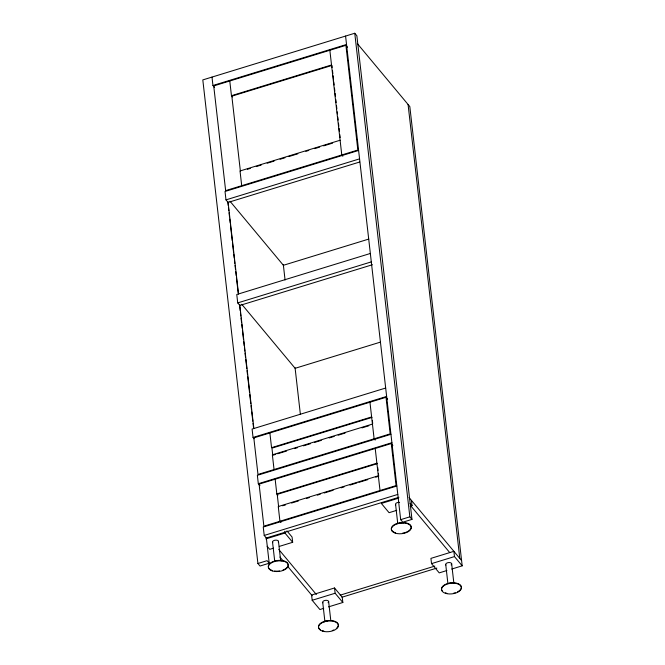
<?xml version="1.0" encoding="UTF-8"?>
<svg xmlns="http://www.w3.org/2000/svg" width="665" height="665" viewBox="0 0 665 665"><rect width="100%" height="100%" fill="white"/><g stroke="black" fill="none" stroke-linecap="round" stroke-linejoin="round"><path stroke-width="1" d="M345.576 36.068L400.671 519.656L402.791 522.2L411.968 519.382L356.872 35.794L354.753 33.25L202.808 79.908L257.912 563.496L260.032 566.04L269.209 563.213L266.274 537.436M211.994 77.09L212.95 85.502L346.531 44.48M345.916 45.32L213.714 85.918L225.643 190.622L357.845 150.032L345.916 45.32L347.504 47.232M229.774 80.989L231.453 95.702L331.527 64.971M340.098 140.24L240.032 170.972L241.703 185.693M247.347 169.309L250.323 168.395M256.266 166.566L261.22 165.045M267.164 163.224L274.105 161.088M280.048 159.268L285.002 157.746M288.967 156.524L297.878 153.79M305.809 151.354L308.784 150.44M314.728 148.619L319.682 147.098M323.639 145.876L332.558 143.141M358.601 150.448L225.019 191.47L225.984 199.874L228.103 202.418L359.707 162.011M225.984 199.874L359.566 158.86M368.784 239.068L283.39 265.293L230.007 201.237M370.347 253.473L236.765 294.495L237.721 302.899L239.841 305.443L372.433 264.728M237.721 302.899L371.303 261.885M380.521 342.093L295.135 368.31L241.744 304.262M385.675 388.036L252.093 429.058L253.049 437.462L254.113 438.734M253.049 437.462L386.631 396.448M386.016 397.288L253.814 437.886L257.978 474.469L390.18 433.871L386.016 397.288L387.604 399.191M371.627 416.938L271.553 447.67L269.882 432.948M372.009 417.404L271.943 448.127L272.758 455.276L275.726 454.37M372.442 424.087L272.367 454.818L274.047 469.532M277.712 453.754L286.623 451.02M294.553 448.584L297.529 447.67M303.473 445.849L310.405 443.721M314.37 442.499L321.303 440.371M329.233 437.936L334.187 436.415M338.144 435.201L345.085 433.073M361.926 427.894L368.867 425.766M390.945 434.295L257.363 475.309L258.319 483.721L259.915 485.625M258.319 483.721L391.901 442.699M391.286 443.547L259.084 484.137L263.872 526.19L396.074 485.591L391.286 443.547L392.874 445.45M275.152 479.207L276.823 493.92L376.897 463.197M377.279 463.655L277.214 494.386L278.652 507.004M378.335 475.808L278.261 506.539L279.94 521.26L280.996 522.532M282.608 505.782L285.584 504.868M291.528 503.048L298.46 500.92M306.39 498.484L309.366 497.57M317.288 495.134L320.264 494.22M324.229 493.006L333.14 490.271M341.07 487.836L344.038 486.921M349.99 485.093L356.922 482.965M358.901 482.358L367.82 479.623M375.75 477.187L378.718 476.273L378.385 473.364M396.839 486.015L263.257 527.029L264.213 535.441L266.332 537.985L398.925 497.27M264.213 535.441L397.795 494.428M265.834 538.924L284.961 533.047L292.675 542.299L279.283 546.406M398.576 498.16L381.361 503.447L389.075 512.698L396.722 510.346M273.548 548.168L269.724 549.348L267.147 546.264M410.114 506.24L412.026 505.649L411.427 500.396M257.912 563.496L267.089 560.67L269.209 563.213M400.671 519.656L409.848 516.838L411.968 519.382M328.493 606.887L342.841 602.482L342.242 597.228L334.528 587.976L311.577 595.025L312.176 600.279L319.89 609.531L323.714 608.359M312.176 600.279L335.127 593.238L342.841 602.482M454.478 556.588L453.879 551.327L430.928 558.376L431.527 563.629L454.478 556.588L462.192 565.832L451.668 569.065M340.222 595.142L434.819 566.098M341.96 597.228L436.83 568.093M446.888 570.528L439.241 572.881L431.527 563.629M357.329 43.599L409.815 106.566L462.192 565.832M342.841 156.233L341.777 154.962L329.848 50.257M231.453 95.702L232.517 96.974M212.95 85.502L214.537 87.406M375.176 440.08L374.121 438.809L369.948 402.217M409.05 497.536L461.593 560.578M410.097 503.339L412.026 505.649M410.845 505.924L449.731 552.582M276.823 493.92L277.887 495.192M286.931 530.878L292.076 537.037L292.675 542.299M278.785 549.456L316.357 594.527M279.923 557.054L283.224 561.002M287.837 566.538L312.226 595.798M408.077 104.488L459.798 558.425M451.643 563.671L453.838 582.922M445.75 564.668L447.819 582.897M354.753 33.25L409.848 516.838M395.584 504.477L397.77 523.729M332.143 67.498L331.91 65.436L231.836 96.167L240.414 171.437M332.5 70.59L332.849 73.682M333.082 75.744L333.556 79.875M333.788 81.936L334.146 85.029M334.495 88.121L334.844 91.213M335.085 93.275L335.434 96.367M335.783 99.459L336.141 102.551M336.49 105.652L336.847 108.744M337.197 111.836L337.429 113.898M337.787 116.99L338.136 120.082M338.493 123.175L338.842 126.267M339.075 128.337L339.433 131.429M339.782 134.521L340.131 137.613M372.358 420.463L372.708 423.53M377.728 467.537L378.053 470.446M375.218 448.476L380.014 490.529M334.528 587.976L335.127 593.238M328.618 601.451L330.813 620.703M322.725 602.44L324.803 620.678M283.307 264.529L285.069 280.007M295.06 367.695L300.347 414.12M284.761 531.293L284.961 533.047M278.452 541.268L280.647 560.512M272.559 542.258L274.753 561.501M228.095 202.335L238.544 294.105M239.724 304.412L253.822 428.144M227.754 201.437L228.22 205.568M228.461 207.63L228.81 210.722M229.043 212.792L229.516 216.915M229.749 218.976L230.223 223.107M230.456 225.169L232.218 240.647M232.451 242.708L233.515 251.993M233.748 254.055L234.221 258.186M234.454 260.248L234.803 263.34M235.044 265.401L235.51 269.533M235.743 271.594L236.216 275.726M236.449 277.787L238.211 293.257M239.741 306.673L240.215 310.796M240.447 312.866L240.797 315.958M241.038 318.02L241.503 322.151M241.744 324.212L242.21 328.335M242.442 330.397L243.506 339.682M243.739 341.752L244.205 345.875M244.446 347.936L244.795 351.037M245.028 353.098L245.501 357.221M245.734 359.291L246.798 368.576M247.031 370.638L247.496 374.761M247.737 376.822L249.5 392.3M249.732 394.362L250.788 403.647M251.029 405.716L251.495 409.84M251.736 411.901L252.791 421.186M253.024 423.256L253.498 427.379M395.8 504.86A3.001 1.596 -6.5 0 1 397.304 502.615L398.052 502.432A3.001 1.596 -6.5 0 1 399.59 502.399M395.234 532.723A10 5.328 -6.5 0 1 393.697 525.101A10 5.328 -6.5 0 1 408.169 523.546A10 5.328 -6.5 0 1 408.019 531.352M407.362 531.701A10 5.328 -6.5 0 1 402.608 533.164M400.205 522.948A6.401 3.408 -6.5 0 1 403.48 522.906M328.094 602.689A3.001 1.596 -6.5 0 0 328.211 600.894A3.001 1.596 -6.5 0 0 325.193 600.395L324.454 600.578A3.001 1.596 -6.5 0 0 322.949 602.823M320.53 629.846A10 5.328 -6.5 0 1 321.644 622.548A10 5.328 -6.5 0 1 335.094 621.418A10 5.328 -6.5 0 1 336.332 628.525M333.797 629.996A10 5.328 -6.5 0 1 332.259 630.553M323.847 631.06A10 5.328 -6.5 0 1 322.384 630.686M324.312 621.842A6.401 3.408 -6.5 0 1 327.346 620.911M278.294 542.108A3.001 1.596 -6.5 0 0 275.027 540.213L274.288 540.396A3.001 1.596 -6.5 0 0 272.783 542.64M272.218 570.495A10 5.328 -6.5 0 1 271.27 562.49A10 5.328 -6.5 0 1 286.282 561.933A10 5.328 -6.5 0 1 282.874 570.105M279.583 570.944A10 5.328 -6.5 0 1 274.47 571.011M274.146 561.659A6.401 3.408 -6.5 0 1 275.576 561.085M277.18 560.72A6.401 3.408 -6.5 0 1 281.902 561.011M451.119 564.909A3.001 1.596 -6.5 0 0 451.236 563.122A3.001 1.596 -6.5 0 0 448.218 562.623L447.47 562.806A3.001 1.596 -6.5 0 0 445.966 565.051M442.25 590.969A10 5.328 -6.5 0 1 446.789 583.795A10 5.328 -6.5 0 1 459.798 584.577A10 5.328 -6.5 0 1 457.528 591.892M455.284 592.773A10 5.328 -6.5 0 1 453.63 593.197M446.872 593.288A10 5.328 -6.5 0 1 445.4 592.906M448.767 583.496A6.401 3.408 -6.5 0 1 450.371 583.13M395.284 533.13A10 5.328 -6.5 0 0 411.186 528.243A10 5.328 -6.5 0 0 397.454 523.746A10 5.328 -6.5 0 0 395.284 533.13M322.425 631.093A10 5.328 -6.5 0 0 338.327 626.206A10 5.328 -6.5 0 0 324.595 621.708A10 5.328 -6.5 0 0 322.425 631.093M272.259 570.903A10 5.328 -6.5 0 0 288.161 566.023A10 5.328 -6.5 0 0 274.429 561.526A10 5.328 -6.5 0 0 272.259 570.903M445.45 593.313A10 5.328 -6.5 0 0 461.352 588.425A10 5.328 -6.5 0 0 447.62 583.937A10 5.328 -6.5 0 0 445.45 593.313"/></g></svg>
